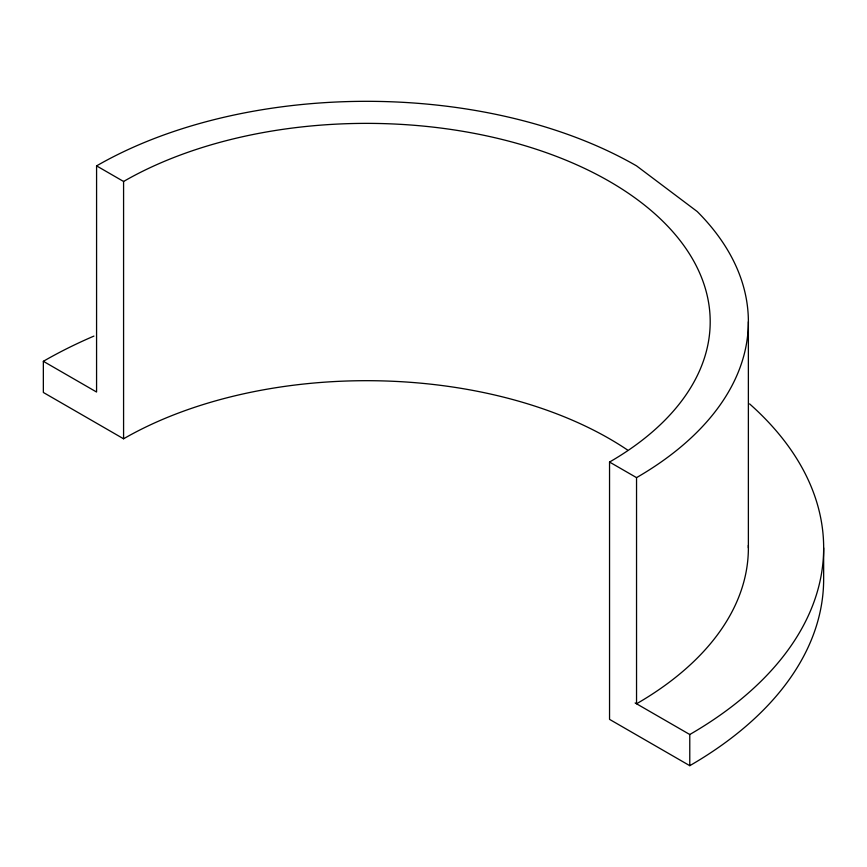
<?xml version="1.0" encoding="UTF-8"?>
<svg xmlns="http://www.w3.org/2000/svg" width="867" height="867" viewBox="0 0 867 867"><rect width="100%" height="100%" fill="white"/><g stroke="black" fill="none" stroke-linecap="round" stroke-linejoin="round"><path stroke-width="1.3" d="M748.351 545.31A381.816 220.435 0 0 1 636.541 703.776L636.541 477.63A381.816 220.435 0 0 0 697.22 211.537L636.541 165.879A381.816 220.435 0 0 0 96.584 165.879L96.573 392.025L43.35 361.301L43.35 392.469L123.58 438.789A343.635 198.391 0 0 1 627.459 449.962M123.58 438.789L123.58 181.474L96.584 165.879M123.58 181.474A343.635 198.391 0 0 1 609.544 181.474A343.635 198.391 0 0 1 609.544 462.046L609.544 719.361L689.774 765.68A457.093 263.893 0 0 0 823.65 579.08L823.65 547.901M748.373 547.901L748.373 321.755M609.544 462.046L636.541 477.63M635.143 702.964L689.774 734.512L689.774 765.68M749.597 403.892A457.093 263.893 0 0 1 689.774 734.512M43.35 361.301A457.093 263.893 0 0 1 93.918 336.093"/></g></svg>
